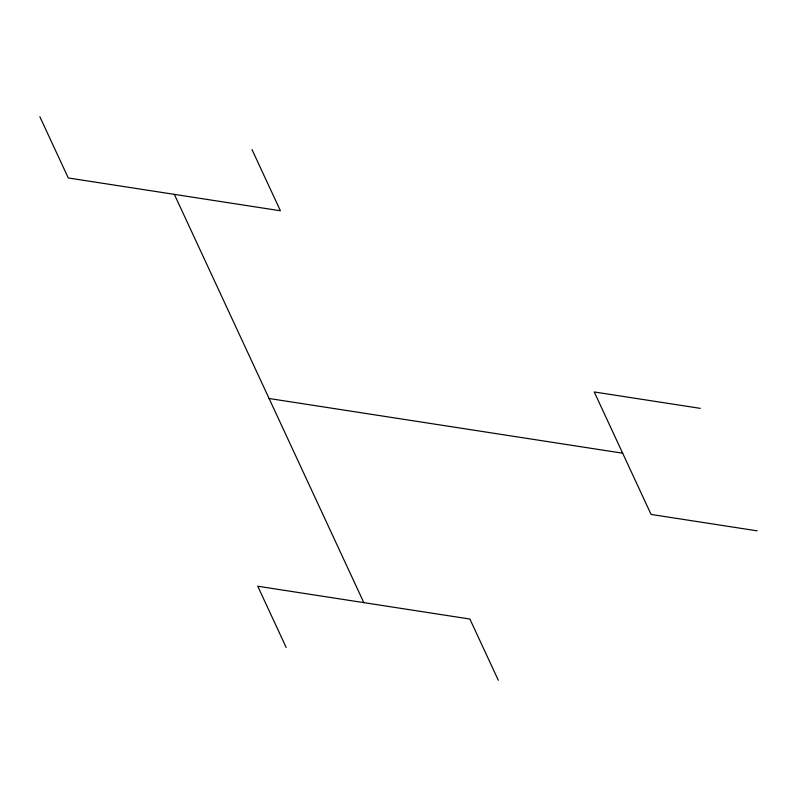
<?xml version="1.0" encoding="UTF-8"?>
<svg xmlns="http://www.w3.org/2000/svg" width="797" height="797" viewBox="0 0 797 797"><rect width="100%" height="100%" fill="white"/><g stroke="black" fill="none" stroke-linecap="round" stroke-linejoin="round"><path stroke-width="1.2" d="M700.304 408.363L594.233 391.955L651.079 514.434L757.15 530.842M269.087 398.5L622.656 453.194M251.991 149.537L280.414 210.777L68.273 177.96L39.85 116.721M498.314 680.279L469.891 619.04L257.75 586.223L286.173 647.463M174.344 194.368L363.821 602.632"/></g></svg>
